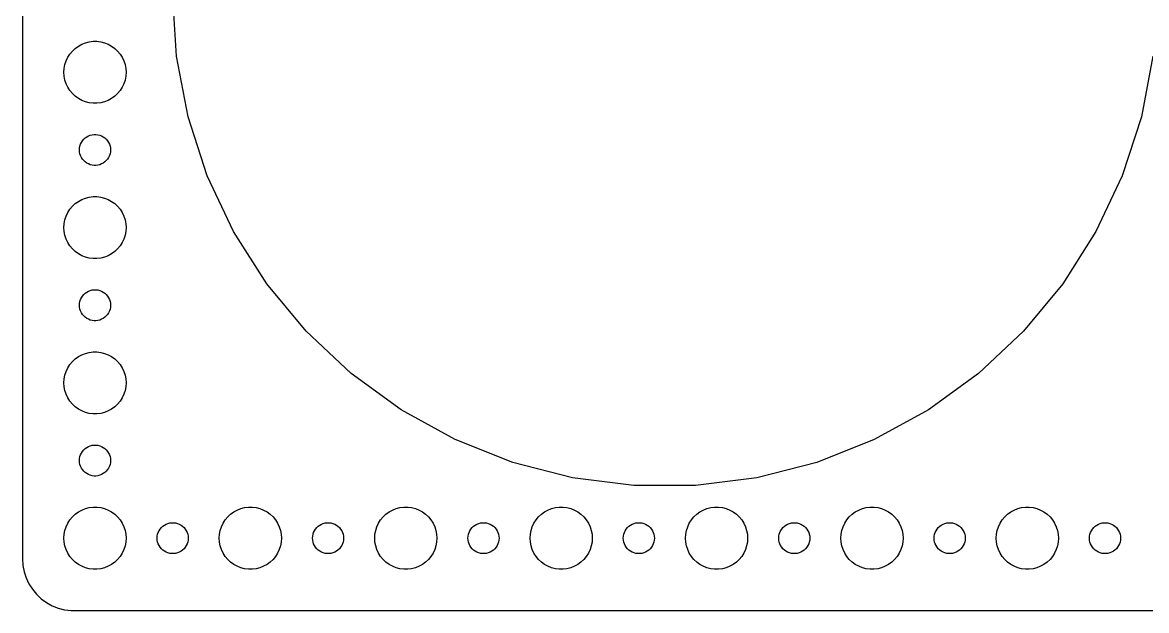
# Model space of a CAD drawing. Header units: metres. Extents: x -112 to 112, y -59 to 59.
# Drawn here: x -112 to -3.5, y -59.5 to -2.7 of the extents above; entities that cross this region are included whole.
import ezdxf

# ---------------------------------------------------------------- set-up
doc = ezdxf.new("R2010")
doc.units = ezdxf.units.M

msp = doc.modelspace()

# ---------------------------------------------------------------- linework, layer by layer
for p, q in [((-112, 54.5), (-112, -54.5)), ((-97.1254, -5.95332), (-97.5, 0)), ((-107.187, -5.44635), (-106.912, -5.18845)), ((-106.912, -5.18845), (-106.607, -4.96701)), ((-106.607, -4.96701), (-106.277, -4.78551)), ((-106.277, -4.78551), (-105.927, -4.64682)), ((-105.927, -4.64682), (-105.562, -4.55313)), ((-105.562, -4.55313), (-105.188, -4.50591)), ((-105.188, -4.50591), (-104.812, -4.50591)), ((-104.812, -4.50591), (-104.438, -4.55313)), ((-104.438, -4.55313), (-104.073, -4.64682)), ((-104.073, -4.64682), (-103.723, -4.78551)), ((-103.723, -4.78551), (-103.393, -4.96701)), ((-103.393, -4.96701), (-103.088, -5.18845)), ((-103.088, -5.18845), (-102.813, -5.44635)), ((-107.906, -6.75392), (-107.789, -6.39561)), ((-107.789, -6.39561), (-107.629, -6.05473)), ((-107.629, -6.05473), (-107.427, -5.73663)), ((-107.427, -5.73663), (-107.187, -5.44635)), ((-102.813, -5.44635), (-102.573, -5.73663)), ((-102.573, -5.73663), (-102.371, -6.05473)), ((-102.371, -6.05473), (-102.211, -6.39561)), ((-102.211, -6.39561), (-102.094, -6.75392)), ((-96.0077, -11.8128), (-97.1254, -5.95332)), ((-2.87454, -5.95332), (-3.99229, -11.8128)), ((-108, -7.5), (-107.976, -7.12399)), ((-107.976, -7.87599), (-108, -7.5)), ((-107.976, -7.12399), (-107.906, -6.75392)), ((-102.094, -6.75392), (-102.024, -7.12399)), ((-102.024, -7.12399), (-102, -7.5)), ((-102, -7.5), (-102.024, -7.87599)), ((-107.906, -8.24606), (-107.976, -7.87599)), ((-107.789, -8.60437), (-107.906, -8.24606)), ((-107.629, -8.94525), (-107.789, -8.60437)), ((-102.211, -8.60437), (-102.371, -8.94525)), ((-102.094, -8.24606), (-102.211, -8.60437)), ((-102.024, -7.87599), (-102.094, -8.24606)), ((-107.427, -9.26335), (-107.629, -8.94525)), ((-107.187, -9.55363), (-107.427, -9.26335)), ((-106.912, -9.81154), (-107.187, -9.55363)), ((-102.813, -9.55363), (-103.088, -9.81154)), ((-102.573, -9.26335), (-102.813, -9.55363)), ((-102.371, -8.94525), (-102.573, -9.26335)), ((-106.607, -10.033), (-106.912, -9.81154)), ((-106.277, -10.2145), (-106.607, -10.033)), ((-105.927, -10.3532), (-106.277, -10.2145)), ((-105.562, -10.4469), (-105.927, -10.3532)), ((-105.188, -10.4941), (-105.562, -10.4469)), ((-104.812, -10.4941), (-105.188, -10.4941)), ((-104.438, -10.4469), (-104.812, -10.4941)), ((-104.073, -10.3532), (-104.438, -10.4469)), ((-103.723, -10.2145), (-104.073, -10.3532)), ((-103.393, -10.033), (-103.723, -10.2145)), ((-103.088, -9.81154), (-103.393, -10.033)), ((-94.1644, -17.4859), (-96.0077, -11.8128)), ((-3.99229, -11.8128), (-5.8356, -17.4859)), ((-106.214, -14.1183), (-106.093, -13.9732)), ((-106.093, -13.9732), (-105.956, -13.8442)), ((-105.956, -13.8442), (-105.804, -13.7335)), ((-105.804, -13.7335), (-105.639, -13.6427)), ((-105.639, -13.6427), (-105.464, -13.5734)), ((-105.464, -13.5734), (-105.281, -13.5266)), ((-105.281, -13.5266), (-105.094, -13.5029)), ((-105.094, -13.5029), (-104.906, -13.5029)), ((-104.906, -13.5029), (-104.719, -13.5266)), ((-104.719, -13.5266), (-104.536, -13.5734)), ((-104.536, -13.5734), (-104.361, -13.6427)), ((-104.361, -13.6427), (-104.196, -13.7335)), ((-104.196, -13.7335), (-104.044, -13.8442)), ((-104.044, -13.8442), (-103.907, -13.9732)), ((-103.907, -13.9732), (-103.786, -14.1183)), ((-106.5, -15), (-106.488, -14.812)), ((-106.488, -15.188), (-106.5, -15)), ((-106.488, -14.812), (-106.453, -14.627)), ((-106.453, -15.373), (-106.488, -15.188)), ((-106.453, -14.627), (-106.395, -14.4478)), ((-106.395, -14.4478), (-106.314, -14.2774)), ((-106.314, -14.2774), (-106.214, -14.1183)), ((-103.786, -14.1183), (-103.686, -14.2774)), ((-103.686, -14.2774), (-103.605, -14.4478)), ((-103.605, -14.4478), (-103.547, -14.627)), ((-103.547, -14.627), (-103.512, -14.812)), ((-103.512, -15.188), (-103.547, -15.373)), ((-103.512, -14.812), (-103.5, -15)), ((-103.5, -15), (-103.512, -15.188)), ((-106.395, -15.5522), (-106.453, -15.373)), ((-106.314, -15.7226), (-106.395, -15.5522)), ((-106.214, -15.8817), (-106.314, -15.7226)), ((-106.093, -16.0268), (-106.214, -15.8817)), ((-105.956, -16.1558), (-106.093, -16.0268)), ((-105.804, -16.2665), (-105.956, -16.1558)), ((-105.639, -16.3572), (-105.804, -16.2665)), ((-104.196, -16.2665), (-104.361, -16.3572)), ((-104.044, -16.1558), (-104.196, -16.2665)), ((-103.907, -16.0268), (-104.044, -16.1558)), ((-103.786, -15.8817), (-103.907, -16.0268)), ((-103.686, -15.7226), (-103.786, -15.8817)), ((-103.605, -15.5522), (-103.686, -15.7226)), ((-103.547, -15.373), (-103.605, -15.5522)), ((-105.464, -16.4266), (-105.639, -16.3572)), ((-105.281, -16.4734), (-105.464, -16.4266)), ((-105.094, -16.497), (-105.281, -16.4734)), ((-104.906, -16.497), (-105.094, -16.497)), ((-104.719, -16.4734), (-104.906, -16.497)), ((-104.536, -16.4266), (-104.719, -16.4734)), ((-104.361, -16.3572), (-104.536, -16.4266)), ((-91.6246, -22.8833), (-94.1644, -17.4859)), ((-5.8356, -17.4859), (-8.37543, -22.8833)), ((-105.562, -19.5531), (-105.188, -19.5059)), ((-105.188, -19.5059), (-104.812, -19.5059)), ((-104.812, -19.5059), (-104.438, -19.5531)), ((-107.427, -20.7366), (-107.187, -20.4464)), ((-107.187, -20.4464), (-106.912, -20.1884)), ((-106.912, -20.1884), (-106.607, -19.967)), ((-106.607, -19.967), (-106.277, -19.7855)), ((-106.277, -19.7855), (-105.927, -19.6468)), ((-105.927, -19.6468), (-105.562, -19.5531)), ((-104.438, -19.5531), (-104.073, -19.6468)), ((-104.073, -19.6468), (-103.723, -19.7855)), ((-103.723, -19.7855), (-103.393, -19.967)), ((-103.393, -19.967), (-103.088, -20.1884)), ((-103.088, -20.1884), (-102.813, -20.4464)), ((-102.813, -20.4464), (-102.573, -20.7366)), ((-107.906, -21.7539), (-107.789, -21.3956)), ((-107.789, -21.3956), (-107.629, -21.0547)), ((-107.629, -21.0547), (-107.427, -20.7366)), ((-102.573, -20.7366), (-102.371, -21.0547)), ((-102.371, -21.0547), (-102.211, -21.3956)), ((-102.211, -21.3956), (-102.094, -21.7539)), ((-108, -22.5), (-107.976, -22.124)), ((-107.976, -22.876), (-108, -22.5)), ((-107.976, -22.124), (-107.906, -21.7539)), ((-102.094, -21.7539), (-102.024, -22.124)), ((-102.024, -22.124), (-102, -22.5)), ((-102, -22.5), (-102.024, -22.876)), ((-107.906, -23.2461), (-107.976, -22.876)), ((-107.789, -23.6044), (-107.906, -23.2461)), ((-107.629, -23.9453), (-107.789, -23.6044)), ((-102.211, -23.6044), (-102.371, -23.9453)), ((-102.094, -23.2461), (-102.211, -23.6044)), ((-102.024, -22.876), (-102.094, -23.2461)), ((-88.4283, -27.9198), (-91.6246, -22.8833)), ((-8.37543, -22.8833), (-11.5717, -27.9198)), ((-107.427, -24.2634), (-107.629, -23.9453)), ((-107.187, -24.5536), (-107.427, -24.2634)), ((-106.912, -24.8115), (-107.187, -24.5536)), ((-106.607, -25.033), (-106.912, -24.8115)), ((-103.088, -24.8115), (-103.393, -25.033)), ((-102.813, -24.5536), (-103.088, -24.8115)), ((-102.573, -24.2634), (-102.813, -24.5536)), ((-102.371, -23.9453), (-102.573, -24.2634)), ((-106.277, -25.2145), (-106.607, -25.033)), ((-105.927, -25.3532), (-106.277, -25.2145)), ((-105.562, -25.4469), (-105.927, -25.3532)), ((-105.188, -25.4941), (-105.562, -25.4469)), ((-104.812, -25.4941), (-105.188, -25.4941)), ((-104.438, -25.4469), (-104.812, -25.4941)), ((-104.073, -25.3532), (-104.438, -25.4469)), ((-103.723, -25.2145), (-104.073, -25.3532)), ((-103.393, -25.033), (-103.723, -25.2145)), ((-84.626, -32.516), (-88.4283, -27.9198)), ((-11.5717, -27.9198), (-15.374, -32.516)), ((-106.395, -29.4478), (-106.314, -29.2774)), ((-106.314, -29.2774), (-106.214, -29.1183)), ((-106.214, -29.1183), (-106.093, -28.9732)), ((-106.093, -28.9732), (-105.956, -28.8442)), ((-105.956, -28.8442), (-105.804, -28.7335)), ((-105.804, -28.7335), (-105.639, -28.6427)), ((-105.639, -28.6427), (-105.464, -28.5734)), ((-105.464, -28.5734), (-105.281, -28.5266)), ((-105.281, -28.5266), (-105.094, -28.503)), ((-105.094, -28.503), (-104.906, -28.503)), ((-104.906, -28.503), (-104.719, -28.5266)), ((-104.719, -28.5266), (-104.536, -28.5734)), ((-104.536, -28.5734), (-104.361, -28.6427)), ((-104.361, -28.6427), (-104.196, -28.7335)), ((-104.196, -28.7335), (-104.044, -28.8442)), ((-104.044, -28.8442), (-103.907, -28.9732)), ((-103.907, -28.9732), (-103.786, -29.1183)), ((-103.786, -29.1183), (-103.686, -29.2774)), ((-103.686, -29.2774), (-103.605, -29.4478)), ((-106.5, -30), (-106.488, -29.812)), ((-106.488, -30.188), (-106.5, -30)), ((-106.488, -29.812), (-106.453, -29.627)), ((-106.453, -30.373), (-106.488, -30.188)), ((-106.453, -29.627), (-106.395, -29.4478)), ((-106.395, -30.5522), (-106.453, -30.373)), ((-103.605, -29.4478), (-103.547, -29.627)), ((-103.547, -30.373), (-103.605, -30.5522)), ((-103.547, -29.627), (-103.512, -29.812)), ((-103.512, -30.188), (-103.547, -30.373)), ((-103.512, -29.812), (-103.5, -30)), ((-103.5, -30), (-103.512, -30.188)), ((-106.314, -30.7226), (-106.395, -30.5522)), ((-106.214, -30.8817), (-106.314, -30.7226)), ((-106.093, -31.0268), (-106.214, -30.8817)), ((-105.956, -31.1558), (-106.093, -31.0268)), ((-105.804, -31.2665), (-105.956, -31.1558)), ((-105.639, -31.3572), (-105.804, -31.2665)), ((-105.464, -31.4266), (-105.639, -31.3572)), ((-105.281, -31.4734), (-105.464, -31.4266)), ((-104.536, -31.4266), (-104.719, -31.4734)), ((-104.361, -31.3572), (-104.536, -31.4266)), ((-104.196, -31.2665), (-104.361, -31.3572)), ((-104.044, -31.1558), (-104.196, -31.2665)), ((-103.907, -31.0268), (-104.044, -31.1558)), ((-103.786, -30.8817), (-103.907, -31.0268)), ((-103.686, -30.7226), (-103.786, -30.8817)), ((-103.605, -30.5522), (-103.686, -30.7226)), ((-105.094, -31.497), (-105.281, -31.4734)), ((-104.906, -31.497), (-105.094, -31.497)), ((-104.719, -31.4734), (-104.906, -31.497)), ((-80.2776, -36.5994), (-84.626, -32.516)), ((-15.374, -32.516), (-19.7224, -36.5994)), ((-106.277, -34.7855), (-105.927, -34.6468)), ((-105.927, -34.6468), (-105.562, -34.5531)), ((-105.562, -34.5531), (-105.188, -34.5059)), ((-105.188, -34.5059), (-104.812, -34.5059)), ((-104.812, -34.5059), (-104.438, -34.5531)), ((-104.438, -34.5531), (-104.073, -34.6468)), ((-104.073, -34.6468), (-103.723, -34.7855)), ((-107.629, -36.0547), (-107.427, -35.7366)), ((-107.427, -35.7366), (-107.187, -35.4464)), ((-107.187, -35.4464), (-106.912, -35.1885)), ((-106.912, -35.1885), (-106.607, -34.967)), ((-106.607, -34.967), (-106.277, -34.7855)), ((-103.723, -34.7855), (-103.393, -34.967)), ((-103.393, -34.967), (-103.088, -35.1885)), ((-103.088, -35.1885), (-102.813, -35.4464)), ((-102.813, -35.4464), (-102.573, -35.7366)), ((-102.573, -35.7366), (-102.371, -36.0547)), ((-107.976, -37.124), (-107.906, -36.7539)), ((-107.906, -36.7539), (-107.789, -36.3956)), ((-107.789, -36.3956), (-107.629, -36.0547)), ((-102.371, -36.0547), (-102.211, -36.3956)), ((-102.211, -36.3956), (-102.094, -36.7539)), ((-102.094, -36.7539), (-102.024, -37.124)), ((-75.4518, -40.1056), (-80.2776, -36.5994)), ((-19.7224, -36.5994), (-24.5482, -40.1056)), ((-108, -37.5), (-107.976, -37.124)), ((-107.976, -37.876), (-108, -37.5)), ((-107.906, -38.2461), (-107.976, -37.876)), ((-102.024, -37.876), (-102.094, -38.2461)), ((-102.024, -37.124), (-102, -37.5)), ((-102, -37.5), (-102.024, -37.876)), ((-107.789, -38.6044), (-107.906, -38.2461)), ((-107.629, -38.9453), (-107.789, -38.6044)), ((-107.427, -39.2634), (-107.629, -38.9453)), ((-102.371, -38.9453), (-102.573, -39.2634)), ((-102.211, -38.6044), (-102.371, -38.9453)), ((-102.094, -38.2461), (-102.211, -38.6044)), ((-107.187, -39.5536), (-107.427, -39.2634)), ((-106.912, -39.8115), (-107.187, -39.5536)), ((-106.607, -40.033), (-106.912, -39.8115)), ((-106.277, -40.2145), (-106.607, -40.033)), ((-103.393, -40.033), (-103.723, -40.2145)), ((-103.088, -39.8115), (-103.393, -40.033)), ((-102.813, -39.5536), (-103.088, -39.8115)), ((-102.573, -39.2634), (-102.813, -39.5536)), ((-70.2245, -42.9793), (-75.4518, -40.1056)), ((-24.5482, -40.1056), (-29.7755, -42.9793)), ((-105.927, -40.3532), (-106.277, -40.2145)), ((-105.562, -40.4469), (-105.927, -40.3532)), ((-105.188, -40.4941), (-105.562, -40.4469)), ((-104.812, -40.4941), (-105.188, -40.4941)), ((-104.438, -40.4469), (-104.812, -40.4941)), ((-104.073, -40.3532), (-104.438, -40.4469)), ((-103.723, -40.2145), (-104.073, -40.3532)), ((-64.6783, -45.1752), (-70.2245, -42.9793)), ((-29.7755, -42.9793), (-35.3217, -45.1752)), ((-106.453, -44.627), (-106.395, -44.4478)), ((-106.395, -44.4478), (-106.314, -44.2774)), ((-106.314, -44.2774), (-106.214, -44.1183)), ((-106.214, -44.1183), (-106.093, -43.9732)), ((-106.093, -43.9732), (-105.956, -43.8442)), ((-105.956, -43.8442), (-105.804, -43.7335)), ((-105.804, -43.7335), (-105.639, -43.6428)), ((-105.639, -43.6428), (-105.464, -43.5734)), ((-105.464, -43.5734), (-105.281, -43.5266)), ((-105.281, -43.5266), (-105.094, -43.503)), ((-105.094, -43.503), (-104.906, -43.503)), ((-104.906, -43.503), (-104.719, -43.5266)), ((-104.719, -43.5266), (-104.536, -43.5734)), ((-104.536, -43.5734), (-104.361, -43.6428)), ((-104.361, -43.6428), (-104.196, -43.7335)), ((-104.196, -43.7335), (-104.044, -43.8442)), ((-104.044, -43.8442), (-103.907, -43.9732)), ((-103.907, -43.9732), (-103.786, -44.1183)), ((-103.786, -44.1183), (-103.686, -44.2774)), ((-103.686, -44.2774), (-103.605, -44.4478)), ((-103.605, -44.4478), (-103.547, -44.627)), ((-106.5, -45), (-106.488, -44.812)), ((-106.488, -45.188), (-106.5, -45)), ((-106.488, -44.812), (-106.453, -44.627)), ((-106.453, -45.373), (-106.488, -45.188)), ((-106.395, -45.5522), (-106.453, -45.373)), ((-106.314, -45.7226), (-106.395, -45.5522)), ((-103.605, -45.5522), (-103.686, -45.7226)), ((-103.547, -45.373), (-103.605, -45.5522)), ((-103.547, -44.627), (-103.512, -44.812)), ((-103.512, -45.188), (-103.547, -45.373)), ((-103.512, -44.812), (-103.5, -45)), ((-103.5, -45), (-103.512, -45.188)), ((-58.9006, -46.6586), (-64.6783, -45.1752)), ((-35.3217, -45.1752), (-41.0994, -46.6586)), ((-106.214, -45.8817), (-106.314, -45.7226)), ((-106.093, -46.0268), (-106.214, -45.8817)), ((-105.956, -46.1558), (-106.093, -46.0268)), ((-105.804, -46.2665), (-105.956, -46.1558)), ((-105.639, -46.3572), (-105.804, -46.2665)), ((-105.464, -46.4266), (-105.639, -46.3572)), ((-105.281, -46.4734), (-105.464, -46.4266)), ((-105.094, -46.497), (-105.281, -46.4734)), ((-104.906, -46.497), (-105.094, -46.497)), ((-104.719, -46.4734), (-104.906, -46.497)), ((-104.536, -46.4266), (-104.719, -46.4734)), ((-104.361, -46.3572), (-104.536, -46.4266)), ((-104.196, -46.2665), (-104.361, -46.3572)), ((-104.044, -46.1558), (-104.196, -46.2665)), ((-103.907, -46.0268), (-104.044, -46.1558)), ((-103.786, -45.8817), (-103.907, -46.0268)), ((-103.686, -45.7226), (-103.786, -45.8817)), ((-52.9825, -47.4063), (-58.9006, -46.6586)), ((-47.0174, -47.4063), (-52.9825, -47.4063)), ((-41.0994, -46.6586), (-47.0174, -47.4063)), ((-106.607, -49.967), (-106.277, -49.7855)), ((-106.277, -49.7855), (-105.927, -49.6468)), ((-105.927, -49.6468), (-105.562, -49.5531)), ((-105.562, -49.5531), (-105.188, -49.5059)), ((-105.188, -49.5059), (-104.812, -49.5059)), ((-104.812, -49.5059), (-104.438, -49.5531)), ((-104.438, -49.5531), (-104.073, -49.6468)), ((-104.073, -49.6468), (-103.723, -49.7855)), ((-103.723, -49.7855), (-103.393, -49.967)), ((-91.6075, -49.967), (-91.2773, -49.7855)), ((-91.2773, -49.7855), (-90.927, -49.6468)), ((-90.927, -49.6468), (-90.5621, -49.5531)), ((-90.5621, -49.5531), (-90.1884, -49.5059)), ((-90.1884, -49.5059), (-89.8116, -49.5059)), ((-89.8116, -49.5059), (-89.4379, -49.5531)), ((-89.4379, -49.5531), (-89.073, -49.6468)), ((-89.073, -49.6468), (-88.7227, -49.7855)), ((-88.7227, -49.7855), (-88.3925, -49.967)), ((-76.6075, -49.967), (-76.2773, -49.7855)), ((-76.2773, -49.7855), (-75.927, -49.6468)), ((-75.927, -49.6468), (-75.5621, -49.5531)), ((-75.5621, -49.5531), (-75.1884, -49.5059)), ((-75.1884, -49.5059), (-74.8116, -49.5059)), ((-74.8116, -49.5059), (-74.4379, -49.5531)), ((-74.4379, -49.5531), (-74.073, -49.6468)), ((-74.073, -49.6468), (-73.7227, -49.7855)), ((-73.7227, -49.7855), (-73.3925, -49.967)), ((-61.6075, -49.967), (-61.2773, -49.7855)), ((-61.2773, -49.7855), (-60.927, -49.6468)), ((-60.927, -49.6468), (-60.5621, -49.5531)), ((-60.5621, -49.5531), (-60.1884, -49.5059)), ((-60.1884, -49.5059), (-59.8116, -49.5059)), ((-59.8116, -49.5059), (-59.4379, -49.5531)), ((-59.4379, -49.5531), (-59.0729, -49.6468)), ((-59.0729, -49.6468), (-58.7227, -49.7855)), ((-58.7227, -49.7855), (-58.3925, -49.967)), ((-46.6075, -49.967), (-46.2773, -49.7855)), ((-46.2773, -49.7855), (-45.927, -49.6468)), ((-45.927, -49.6468), (-45.5621, -49.5531)), ((-45.5621, -49.5531), (-45.1884, -49.5059)), ((-45.1884, -49.5059), (-44.8116, -49.5059)), ((-44.8116, -49.5059), (-44.4379, -49.5531)), ((-44.4379, -49.5531), (-44.0729, -49.6468)), ((-44.0729, -49.6468), (-43.7227, -49.7855)), ((-43.7227, -49.7855), (-43.3925, -49.967)), ((-31.6075, -49.967), (-31.2773, -49.7855)), ((-31.2773, -49.7855), (-30.927, -49.6468)), ((-30.927, -49.6468), (-30.5621, -49.5531)), ((-30.5621, -49.5531), (-30.1884, -49.5059)), ((-30.1884, -49.5059), (-29.8116, -49.5059)), ((-29.8116, -49.5059), (-29.4379, -49.5531)), ((-29.4379, -49.5531), (-29.0729, -49.6468)), ((-29.0729, -49.6468), (-28.7227, -49.7855)), ((-28.7227, -49.7855), (-28.3925, -49.967)), ((-16.6075, -49.967), (-16.2773, -49.7855)), ((-16.2773, -49.7855), (-15.927, -49.6468)), ((-15.927, -49.6468), (-15.5621, -49.5531)), ((-15.5621, -49.5531), (-15.1884, -49.5059)), ((-15.1884, -49.5059), (-14.8116, -49.5059)), ((-14.8116, -49.5059), (-14.4379, -49.5531)), ((-14.4379, -49.5531), (-14.0729, -49.6468)), ((-14.0729, -49.6468), (-13.7227, -49.7855)), ((-13.7227, -49.7855), (-13.3925, -49.967)), ((-107.629, -51.0547), (-107.427, -50.7366)), ((-107.427, -50.7366), (-107.187, -50.4464)), ((-107.187, -50.4464), (-106.912, -50.1885)), ((-106.912, -50.1885), (-106.607, -49.967)), ((-103.393, -49.967), (-103.088, -50.1885)), ((-103.088, -50.1885), (-102.813, -50.4464)), ((-102.813, -50.4464), (-102.573, -50.7366)), ((-102.573, -50.7366), (-102.371, -51.0547)), ((-92.6289, -51.0547), (-92.427, -50.7366)), ((-92.427, -50.7366), (-92.1869, -50.4464)), ((-92.1869, -50.4464), (-91.9123, -50.1885)), ((-91.9123, -50.1885), (-91.6075, -49.967)), ((-88.3925, -49.967), (-88.0877, -50.1885)), ((-88.0877, -50.1885), (-87.8131, -50.4464)), ((-87.8131, -50.4464), (-87.573, -50.7366)), ((-87.573, -50.7366), (-87.3711, -51.0547)), ((-77.6289, -51.0547), (-77.427, -50.7366)), ((-77.427, -50.7366), (-77.1869, -50.4464)), ((-77.1869, -50.4464), (-76.9123, -50.1885)), ((-76.9123, -50.1885), (-76.6075, -49.967)), ((-73.3925, -49.967), (-73.0877, -50.1885)), ((-73.0877, -50.1885), (-72.8131, -50.4464)), ((-72.8131, -50.4464), (-72.573, -50.7366)), ((-72.573, -50.7366), (-72.3711, -51.0547)), ((-62.6289, -51.0547), (-62.427, -50.7366)), ((-62.427, -50.7366), (-62.1869, -50.4464)), ((-62.1869, -50.4464), (-61.9123, -50.1885)), ((-61.9123, -50.1885), (-61.6075, -49.967)), ((-58.3925, -49.967), (-58.0877, -50.1885)), ((-58.0877, -50.1885), (-57.8131, -50.4464)), ((-57.8131, -50.4464), (-57.5729, -50.7366)), ((-57.5729, -50.7366), (-57.3711, -51.0547)), ((-47.6289, -51.0547), (-47.427, -50.7366)), ((-47.427, -50.7366), (-47.1869, -50.4464)), ((-47.1869, -50.4464), (-46.9123, -50.1885)), ((-46.9123, -50.1885), (-46.6075, -49.967)), ((-43.3925, -49.967), (-43.0877, -50.1885)), ((-43.0877, -50.1885), (-42.8131, -50.4464)), ((-42.8131, -50.4464), (-42.5729, -50.7366)), ((-42.5729, -50.7366), (-42.3711, -51.0547)), ((-32.6289, -51.0547), (-32.427, -50.7366)), ((-32.427, -50.7366), (-32.1869, -50.4464)), ((-32.1869, -50.4464), (-31.9123, -50.1885)), ((-31.9123, -50.1885), (-31.6075, -49.967)), ((-28.3925, -49.967), (-28.0877, -50.1885)), ((-28.0877, -50.1885), (-27.8131, -50.4464)), ((-27.8131, -50.4464), (-27.5729, -50.7366)), ((-27.5729, -50.7366), (-27.3711, -51.0547)), ((-17.6289, -51.0547), (-17.427, -50.7366)), ((-17.427, -50.7366), (-17.1869, -50.4464)), ((-17.1869, -50.4464), (-16.9123, -50.1885)), ((-16.9123, -50.1885), (-16.6075, -49.967)), ((-13.3925, -49.967), (-13.0877, -50.1885)), ((-13.0877, -50.1885), (-12.8131, -50.4464)), ((-12.8131, -50.4464), (-12.5729, -50.7366)), ((-12.5729, -50.7366), (-12.3711, -51.0547)), ((-107.976, -52.124), (-107.906, -51.7539)), ((-107.906, -51.7539), (-107.789, -51.3956)), ((-107.789, -51.3956), (-107.629, -51.0547)), ((-102.371, -51.0547), (-102.211, -51.3956)), ((-102.211, -51.3956), (-102.094, -51.7539)), ((-102.094, -51.7539), (-102.024, -52.124)), ((-98.9529, -52.127), (-98.8947, -51.9478)), ((-98.8947, -51.9478), (-98.8145, -51.7774)), ((-98.8145, -51.7774), (-98.7135, -51.6183)), ((-98.7135, -51.6183), (-98.5934, -51.4732)), ((-98.5934, -51.4732), (-98.4561, -51.3442)), ((-98.4561, -51.3442), (-98.3037, -51.2335)), ((-98.3037, -51.2335), (-98.1387, -51.1428)), ((-98.1387, -51.1428), (-97.9635, -51.0734)), ((-97.9635, -51.0734), (-97.7811, -51.0266)), ((-97.7811, -51.0266), (-97.5942, -51.003)), ((-97.5942, -51.003), (-97.4058, -51.003)), ((-97.4058, -51.003), (-97.2189, -51.0266)), ((-97.2189, -51.0266), (-97.0365, -51.0734)), ((-97.0365, -51.0734), (-96.8613, -51.1428)), ((-96.8613, -51.1428), (-96.6963, -51.2335)), ((-96.6963, -51.2335), (-96.5439, -51.3442)), ((-96.5439, -51.3442), (-96.4065, -51.4732)), ((-96.4065, -51.4732), (-96.2865, -51.6183)), ((-96.2865, -51.6183), (-96.1855, -51.7774)), ((-96.1855, -51.7774), (-96.1053, -51.9478)), ((-96.1053, -51.9478), (-96.0471, -52.127)), ((-92.9763, -52.124), (-92.9057, -51.7539)), ((-92.9057, -51.7539), (-92.7893, -51.3956)), ((-92.7893, -51.3956), (-92.6289, -51.0547)), ((-87.3711, -51.0547), (-87.2107, -51.3956)), ((-87.2107, -51.3956), (-87.0943, -51.7539)), ((-87.0943, -51.7539), (-87.0237, -52.124)), ((-83.9529, -52.127), (-83.8947, -51.9478)), ((-83.8947, -51.9478), (-83.8145, -51.7774)), ((-83.8145, -51.7774), (-83.7135, -51.6183)), ((-83.7135, -51.6183), (-83.5934, -51.4732)), ((-83.5934, -51.4732), (-83.4561, -51.3442)), ((-83.4561, -51.3442), (-83.3037, -51.2335)), ((-83.3037, -51.2335), (-83.1387, -51.1428)), ((-83.1387, -51.1428), (-82.9635, -51.0734)), ((-82.9635, -51.0734), (-82.7811, -51.0266)), ((-82.7811, -51.0266), (-82.5942, -51.003)), ((-82.5942, -51.003), (-82.4058, -51.003)), ((-82.4058, -51.003), (-82.2189, -51.0266)), ((-82.2189, -51.0266), (-82.0365, -51.0734)), ((-82.0365, -51.0734), (-81.8613, -51.1428)), ((-81.8613, -51.1428), (-81.6963, -51.2335)), ((-81.6963, -51.2335), (-81.5439, -51.3442)), ((-81.5439, -51.3442), (-81.4065, -51.4732)), ((-81.4065, -51.4732), (-81.2865, -51.6183)), ((-81.2865, -51.6183), (-81.1855, -51.7774)), ((-81.1855, -51.7774), (-81.1053, -51.9478)), ((-81.1053, -51.9478), (-81.0471, -52.127)), ((-77.9763, -52.124), (-77.9057, -51.7539)), ((-77.9057, -51.7539), (-77.7893, -51.3956)), ((-77.7893, -51.3956), (-77.6289, -51.0547)), ((-72.3711, -51.0547), (-72.2107, -51.3956)), ((-72.2107, -51.3956), (-72.0943, -51.7539)), ((-72.0943, -51.7539), (-72.0237, -52.124)), ((-68.9529, -52.127), (-68.8947, -51.9478)), ((-68.8947, -51.9478), (-68.8145, -51.7774)), ((-68.8145, -51.7774), (-68.7135, -51.6183)), ((-68.7135, -51.6183), (-68.5934, -51.4732)), ((-68.5934, -51.4732), (-68.4561, -51.3442)), ((-68.4561, -51.3442), (-68.3037, -51.2335)), ((-68.3037, -51.2335), (-68.1387, -51.1428)), ((-68.1387, -51.1428), (-67.9635, -51.0734)), ((-67.9635, -51.0734), (-67.7811, -51.0266)), ((-67.7811, -51.0266), (-67.5942, -51.003)), ((-67.5942, -51.003), (-67.4058, -51.003)), ((-67.4058, -51.003), (-67.2189, -51.0266)), ((-67.2189, -51.0266), (-67.0365, -51.0734)), ((-67.0365, -51.0734), (-66.8613, -51.1428)), ((-66.8613, -51.1428), (-66.6963, -51.2335)), ((-66.6963, -51.2335), (-66.5439, -51.3442)), ((-66.5439, -51.3442), (-66.4065, -51.4732)), ((-66.4065, -51.4732), (-66.2865, -51.6183)), ((-66.2865, -51.6183), (-66.1855, -51.7774)), ((-66.1855, -51.7774), (-66.1053, -51.9478)), ((-66.1053, -51.9478), (-66.0471, -52.127)), ((-62.9763, -52.124), (-62.9057, -51.7539)), ((-62.9057, -51.7539), (-62.7893, -51.3956)), ((-62.7893, -51.3956), (-62.6289, -51.0547)), ((-57.3711, -51.0547), (-57.2107, -51.3956)), ((-57.2107, -51.3956), (-57.0942, -51.7539)), ((-57.0942, -51.7539), (-57.0237, -52.124)), ((-53.9529, -52.127), (-53.8947, -51.9478)), ((-53.8947, -51.9478), (-53.8145, -51.7774)), ((-53.8145, -51.7774), (-53.7135, -51.6183)), ((-53.7135, -51.6183), (-53.5934, -51.4732)), ((-53.5934, -51.4732), (-53.4561, -51.3442)), ((-53.4561, -51.3442), (-53.3037, -51.2335)), ((-53.3037, -51.2335), (-53.1387, -51.1428)), ((-53.1387, -51.1428), (-52.9635, -51.0734)), ((-52.9635, -51.0734), (-52.7811, -51.0266)), ((-52.7811, -51.0266), (-52.5942, -51.003)), ((-52.5942, -51.003), (-52.4058, -51.003)), ((-52.4058, -51.003), (-52.2189, -51.0266)), ((-52.2189, -51.0266), (-52.0365, -51.0734)), ((-52.0365, -51.0734), (-51.8613, -51.1428)), ((-51.8613, -51.1428), (-51.6963, -51.2335)), ((-51.6963, -51.2335), (-51.5439, -51.3442)), ((-51.5439, -51.3442), (-51.4065, -51.4732)), ((-51.4065, -51.4732), (-51.2865, -51.6183)), ((-51.2865, -51.6183), (-51.1855, -51.7774)), ((-51.1855, -51.7774), (-51.1053, -51.9478)), ((-51.1053, -51.9478), (-51.0471, -52.127)), ((-47.9763, -52.124), (-47.9057, -51.7539)), ((-47.9057, -51.7539), (-47.7893, -51.3956)), ((-47.7893, -51.3956), (-47.6289, -51.0547)), ((-42.3711, -51.0547), (-42.2107, -51.3956)), ((-42.2107, -51.3956), (-42.0942, -51.7539)), ((-42.0942, -51.7539), (-42.0237, -52.124)), ((-38.9529, -52.127), (-38.8947, -51.9478)), ((-38.8947, -51.9478), (-38.8145, -51.7774)), ((-38.8145, -51.7774), (-38.7135, -51.6183)), ((-38.7135, -51.6183), (-38.5934, -51.4732)), ((-38.5934, -51.4732), (-38.4561, -51.3442)), ((-38.4561, -51.3442), (-38.3037, -51.2335)), ((-38.3037, -51.2335), (-38.1387, -51.1428)), ((-38.1387, -51.1428), (-37.9635, -51.0734)), ((-37.9635, -51.0734), (-37.7811, -51.0266)), ((-37.7811, -51.0266), (-37.5942, -51.003)), ((-37.5942, -51.003), (-37.4058, -51.003)), ((-37.4058, -51.003), (-37.2189, -51.0266)), ((-37.2189, -51.0266), (-37.0365, -51.0734)), ((-37.0365, -51.0734), (-36.8613, -51.1428)), ((-36.8613, -51.1428), (-36.6963, -51.2335)), ((-36.6963, -51.2335), (-36.5439, -51.3442)), ((-36.5439, -51.3442), (-36.4065, -51.4732)), ((-36.4065, -51.4732), (-36.2865, -51.6183)), ((-36.2865, -51.6183), (-36.1855, -51.7774)), ((-36.1855, -51.7774), (-36.1053, -51.9478)), ((-36.1053, -51.9478), (-36.0471, -52.127)), ((-32.9763, -52.124), (-32.9057, -51.7539)), ((-32.9057, -51.7539), (-32.7893, -51.3956)), ((-32.7893, -51.3956), (-32.6289, -51.0547)), ((-27.3711, -51.0547), (-27.2107, -51.3956)), ((-27.2107, -51.3956), (-27.0942, -51.7539)), ((-27.0942, -51.7539), (-27.0237, -52.124)), ((-23.9529, -52.127), (-23.8947, -51.9478)), ((-23.8947, -51.9478), (-23.8145, -51.7774)), ((-23.8145, -51.7774), (-23.7135, -51.6183)), ((-23.7135, -51.6183), (-23.5934, -51.4732)), ((-23.5934, -51.4732), (-23.4561, -51.3442)), ((-23.4561, -51.3442), (-23.3037, -51.2335)), ((-23.3037, -51.2335), (-23.1387, -51.1428)), ((-23.1387, -51.1428), (-22.9635, -51.0734)), ((-22.9635, -51.0734), (-22.7811, -51.0266)), ((-22.7811, -51.0266), (-22.5942, -51.003)), ((-22.5942, -51.003), (-22.4058, -51.003)), ((-22.4058, -51.003), (-22.2189, -51.0266)), ((-22.2189, -51.0266), (-22.0365, -51.0734)), ((-22.0365, -51.0734), (-21.8613, -51.1428)), ((-21.8613, -51.1428), (-21.6963, -51.2335)), ((-21.6963, -51.2335), (-21.5439, -51.3442)), ((-21.5439, -51.3442), (-21.4065, -51.4732)), ((-21.4065, -51.4732), (-21.2865, -51.6183)), ((-21.2865, -51.6183), (-21.1855, -51.7774)), ((-21.1855, -51.7774), (-21.1053, -51.9478)), ((-21.1053, -51.9478), (-21.0471, -52.127)), ((-17.9763, -52.124), (-17.9057, -51.7539)), ((-17.9057, -51.7539), (-17.7893, -51.3956)), ((-17.7893, -51.3956), (-17.6289, -51.0547)), ((-12.3711, -51.0547), (-12.2107, -51.3956)), ((-12.2107, -51.3956), (-12.0942, -51.7539)), ((-12.0942, -51.7539), (-12.0237, -52.124)), ((-8.95287, -52.127), (-8.89465, -51.9478)), ((-8.89465, -51.9478), (-8.81445, -51.7774)), ((-8.81445, -51.7774), (-8.71352, -51.6183)), ((-8.71352, -51.6183), (-8.59344, -51.4732)), ((-8.59344, -51.4732), (-8.45613, -51.3442)), ((-8.45613, -51.3442), (-8.30373, -51.2335)), ((-8.30373, -51.2335), (-8.13866, -51.1428)), ((-8.13866, -51.1428), (-7.96352, -51.0734)), ((-7.96352, -51.0734), (-7.78107, -51.0266)), ((-7.78107, -51.0266), (-7.59418, -51.003)), ((-7.59418, -51.003), (-7.40581, -51.003)), ((-7.40581, -51.003), (-7.21892, -51.0266)), ((-7.21892, -51.0266), (-7.03647, -51.0734)), ((-7.03647, -51.0734), (-6.86133, -51.1428)), ((-6.86133, -51.1428), (-6.69626, -51.2335)), ((-6.69626, -51.2335), (-6.54385, -51.3442)), ((-6.54385, -51.3442), (-6.40654, -51.4732)), ((-6.40654, -51.4732), (-6.28647, -51.6183)), ((-6.28647, -51.6183), (-6.18553, -51.7774)), ((-6.18553, -51.7774), (-6.10533, -51.9478)), ((-6.10533, -51.9478), (-6.04712, -52.127)), ((-108, -52.5), (-107.976, -52.124)), ((-107.976, -52.876), (-108, -52.5)), ((-107.906, -53.2461), (-107.976, -52.876)), ((-102.024, -52.876), (-102.094, -53.2461)), ((-102.024, -52.124), (-102, -52.5)), ((-102, -52.5), (-102.024, -52.876)), ((-99, -52.5), (-98.9882, -52.312)), ((-98.9882, -52.688), (-99, -52.5)), ((-98.9882, -52.312), (-98.9529, -52.127)), ((-98.9529, -52.873), (-98.9882, -52.688)), ((-98.8947, -53.0522), (-98.9529, -52.873)), ((-98.8145, -53.2226), (-98.8947, -53.0522)), ((-96.1053, -53.0522), (-96.1855, -53.2226)), ((-96.0471, -52.873), (-96.1053, -53.0522)), ((-96.0471, -52.127), (-96.0118, -52.312)), ((-96.0118, -52.688), (-96.0471, -52.873)), ((-96.0118, -52.312), (-96, -52.5)), ((-96, -52.5), (-96.0118, -52.688)), ((-93, -52.5), (-92.9763, -52.124)), ((-92.9763, -52.876), (-93, -52.5)), ((-92.9057, -53.2461), (-92.9763, -52.876)), ((-87.0237, -52.876), (-87.0943, -53.2461)), ((-87.0237, -52.124), (-87, -52.5)), ((-87, -52.5), (-87.0237, -52.876)), ((-84, -52.5), (-83.9882, -52.312)), ((-83.9882, -52.688), (-84, -52.5)), ((-83.9882, -52.312), (-83.9529, -52.127)), ((-83.9529, -52.873), (-83.9882, -52.688)), ((-83.8947, -53.0522), (-83.9529, -52.873)), ((-83.8145, -53.2226), (-83.8947, -53.0522)), ((-81.1053, -53.0522), (-81.1855, -53.2226)), ((-81.0471, -52.873), (-81.1053, -53.0522)), ((-81.0471, -52.127), (-81.0118, -52.312)), ((-81.0118, -52.688), (-81.0471, -52.873)), ((-81.0118, -52.312), (-81, -52.5)), ((-81, -52.5), (-81.0118, -52.688)), ((-78, -52.5), (-77.9763, -52.124)), ((-77.9763, -52.876), (-78, -52.5)), ((-77.9057, -53.2461), (-77.9763, -52.876)), ((-72.0237, -52.876), (-72.0943, -53.2461)), ((-72.0237, -52.124), (-72, -52.5)), ((-72, -52.5), (-72.0237, -52.876)), ((-69, -52.5), (-68.9882, -52.312)), ((-68.9882, -52.688), (-69, -52.5)), ((-68.9882, -52.312), (-68.9529, -52.127)), ((-68.9529, -52.873), (-68.9882, -52.688)), ((-68.8947, -53.0522), (-68.9529, -52.873)), ((-68.8145, -53.2226), (-68.8947, -53.0522)), ((-66.1053, -53.0522), (-66.1855, -53.2226)), ((-66.0471, -52.873), (-66.1053, -53.0522)), ((-66.0471, -52.127), (-66.0118, -52.312)), ((-66.0118, -52.688), (-66.0471, -52.873)), ((-66.0118, -52.312), (-66, -52.5)), ((-66, -52.5), (-66.0118, -52.688)), ((-63, -52.5), (-62.9763, -52.124)), ((-62.9763, -52.876), (-63, -52.5)), ((-62.9057, -53.2461), (-62.9763, -52.876)), ((-57.0237, -52.876), (-57.0942, -53.2461)), ((-57.0237, -52.124), (-57, -52.5)), ((-57, -52.5), (-57.0237, -52.876)), ((-54, -52.5), (-53.9882, -52.312)), ((-53.9882, -52.688), (-54, -52.5)), ((-53.9882, -52.312), (-53.9529, -52.127)), ((-53.9529, -52.873), (-53.9882, -52.688)), ((-53.8947, -53.0522), (-53.9529, -52.873)), ((-53.8145, -53.2226), (-53.8947, -53.0522)), ((-51.1053, -53.0522), (-51.1855, -53.2226)), ((-51.0471, -52.873), (-51.1053, -53.0522)), ((-51.0471, -52.127), (-51.0118, -52.312)), ((-51.0118, -52.688), (-51.0471, -52.873)), ((-51.0118, -52.312), (-51, -52.5)), ((-51, -52.5), (-51.0118, -52.688)), ((-48, -52.5), (-47.9763, -52.124)), ((-47.9763, -52.876), (-48, -52.5)), ((-47.9057, -53.2461), (-47.9763, -52.876)), ((-42.0237, -52.876), (-42.0942, -53.2461)), ((-42.0237, -52.124), (-42, -52.5)), ((-42, -52.5), (-42.0237, -52.876)), ((-39, -52.5), (-38.9882, -52.312)), ((-38.9882, -52.688), (-39, -52.5)), ((-38.9882, -52.312), (-38.9529, -52.127)), ((-38.9529, -52.873), (-38.9882, -52.688)), ((-38.8947, -53.0522), (-38.9529, -52.873)), ((-38.8145, -53.2226), (-38.8947, -53.0522)), ((-36.1053, -53.0522), (-36.1855, -53.2226)), ((-36.0471, -52.873), (-36.1053, -53.0522)), ((-36.0471, -52.127), (-36.0118, -52.312)), ((-36.0118, -52.688), (-36.0471, -52.873)), ((-36.0118, -52.312), (-36, -52.5)), ((-36, -52.5), (-36.0118, -52.688)), ((-33, -52.5), (-32.9763, -52.124)), ((-32.9763, -52.876), (-33, -52.5)), ((-32.9057, -53.2461), (-32.9763, -52.876)), ((-27.0237, -52.876), (-27.0942, -53.2461)), ((-27.0237, -52.124), (-27, -52.5)), ((-27, -52.5), (-27.0237, -52.876)), ((-24, -52.5), (-23.9882, -52.312)), ((-23.9882, -52.688), (-24, -52.5)), ((-23.9882, -52.312), (-23.9529, -52.127)), ((-23.9529, -52.873), (-23.9882, -52.688)), ((-23.8947, -53.0522), (-23.9529, -52.873)), ((-23.8145, -53.2226), (-23.8947, -53.0522)), ((-21.1053, -53.0522), (-21.1855, -53.2226)), ((-21.0471, -52.873), (-21.1053, -53.0522)), ((-21.0471, -52.127), (-21.0118, -52.312)), ((-21.0118, -52.688), (-21.0471, -52.873)), ((-21.0118, -52.312), (-21, -52.5)), ((-21, -52.5), (-21.0118, -52.688)), ((-18, -52.5), (-17.9763, -52.124)), ((-17.9763, -52.876), (-18, -52.5)), ((-17.9057, -53.2461), (-17.9763, -52.876)), ((-12.0237, -52.876), (-12.0942, -53.2461)), ((-12.0237, -52.124), (-12, -52.5)), ((-12, -52.5), (-12.0237, -52.876)), ((-9, -52.5), (-8.98816, -52.312)), ((-8.98816, -52.688), (-9, -52.5)), ((-8.98816, -52.312), (-8.95287, -52.127)), ((-8.95287, -52.873), (-8.98816, -52.688)), ((-8.89465, -53.0522), (-8.95287, -52.873)), ((-8.81445, -53.2226), (-8.89465, -53.0522)), ((-6.10533, -53.0522), (-6.18553, -53.2226)), ((-6.04712, -52.873), (-6.10533, -53.0522)), ((-6.04712, -52.127), (-6.01183, -52.312)), ((-6.01183, -52.688), (-6.04712, -52.873)), ((-6.01183, -52.312), (-6, -52.5)), ((-6, -52.5), (-6.01183, -52.688)), ((-107.789, -53.6044), (-107.906, -53.2461)), ((-107.629, -53.9453), (-107.789, -53.6044)), ((-107.427, -54.2634), (-107.629, -53.9453)), ((-102.371, -53.9453), (-102.573, -54.2634)), ((-102.211, -53.6044), (-102.371, -53.9453)), ((-102.094, -53.2461), (-102.211, -53.6044)), ((-98.7135, -53.3817), (-98.8145, -53.2226)), ((-98.5934, -53.5268), (-98.7135, -53.3817)), ((-98.4561, -53.6558), (-98.5934, -53.5268)), ((-98.3037, -53.7665), (-98.4561, -53.6558)), ((-98.1387, -53.8572), (-98.3037, -53.7665)), ((-97.9635, -53.9266), (-98.1387, -53.8572)), ((-97.7811, -53.9734), (-97.9635, -53.9266)), ((-97.5942, -53.997), (-97.7811, -53.9734)), ((-97.4058, -53.997), (-97.5942, -53.997)), ((-97.2189, -53.9734), (-97.4058, -53.997)), ((-97.0365, -53.9266), (-97.2189, -53.9734)), ((-96.8613, -53.8572), (-97.0365, -53.9266)), ((-96.6963, -53.7665), (-96.8613, -53.8572)), ((-96.5439, -53.6558), (-96.6963, -53.7665)), ((-96.4065, -53.5268), (-96.5439, -53.6558)), ((-96.2865, -53.3817), (-96.4065, -53.5268)), ((-96.1855, -53.2226), (-96.2865, -53.3817)), ((-92.7893, -53.6044), (-92.9057, -53.2461)), ((-92.6289, -53.9453), (-92.7893, -53.6044)), ((-92.427, -54.2634), (-92.6289, -53.9453)), ((-87.3711, -53.9453), (-87.573, -54.2634)), ((-87.2107, -53.6044), (-87.3711, -53.9453)), ((-87.0943, -53.2461), (-87.2107, -53.6044)), ((-83.7135, -53.3817), (-83.8145, -53.2226)), ((-83.5934, -53.5268), (-83.7135, -53.3817)), ((-83.4561, -53.6558), (-83.5934, -53.5268)), ((-83.3037, -53.7665), (-83.4561, -53.6558)), ((-83.1387, -53.8572), (-83.3037, -53.7665)), ((-82.9635, -53.9266), (-83.1387, -53.8572)), ((-82.7811, -53.9734), (-82.9635, -53.9266)), ((-82.5942, -53.997), (-82.7811, -53.9734)), ((-82.4058, -53.997), (-82.5942, -53.997)), ((-82.2189, -53.9734), (-82.4058, -53.997)), ((-82.0365, -53.9266), (-82.2189, -53.9734)), ((-81.8613, -53.8572), (-82.0365, -53.9266)), ((-81.6963, -53.7665), (-81.8613, -53.8572)), ((-81.5439, -53.6558), (-81.6963, -53.7665)), ((-81.4065, -53.5268), (-81.5439, -53.6558)), ((-81.2865, -53.3817), (-81.4065, -53.5268)), ((-81.1855, -53.2226), (-81.2865, -53.3817)), ((-77.7893, -53.6044), (-77.9057, -53.2461)), ((-77.6289, -53.9453), (-77.7893, -53.6044)), ((-77.427, -54.2634), (-77.6289, -53.9453)), ((-72.3711, -53.9453), (-72.573, -54.2634)), ((-72.2107, -53.6044), (-72.3711, -53.9453)), ((-72.0943, -53.2461), (-72.2107, -53.6044)), ((-68.7135, -53.3817), (-68.8145, -53.2226)), ((-68.5934, -53.5268), (-68.7135, -53.3817)), ((-68.4561, -53.6558), (-68.5934, -53.5268)), ((-68.3037, -53.7665), (-68.4561, -53.6558)), ((-68.1387, -53.8572), (-68.3037, -53.7665)), ((-67.9635, -53.9266), (-68.1387, -53.8572)), ((-67.7811, -53.9734), (-67.9635, -53.9266)), ((-67.5942, -53.997), (-67.7811, -53.9734)), ((-67.4058, -53.997), (-67.5942, -53.997)), ((-67.2189, -53.9734), (-67.4058, -53.997)), ((-67.0365, -53.9266), (-67.2189, -53.9734)), ((-66.8613, -53.8572), (-67.0365, -53.9266)), ((-66.6963, -53.7665), (-66.8613, -53.8572)), ((-66.5439, -53.6558), (-66.6963, -53.7665)), ((-66.4065, -53.5268), (-66.5439, -53.6558)), ((-66.2865, -53.3817), (-66.4065, -53.5268)), ((-66.1855, -53.2226), (-66.2865, -53.3817)), ((-62.7893, -53.6044), (-62.9057, -53.2461)), ((-62.6289, -53.9453), (-62.7893, -53.6044)), ((-62.427, -54.2634), (-62.6289, -53.9453)), ((-57.3711, -53.9453), (-57.5729, -54.2634)), ((-57.2107, -53.6044), (-57.3711, -53.9453)), ((-57.0942, -53.2461), (-57.2107, -53.6044)), ((-53.7135, -53.3817), (-53.8145, -53.2226)), ((-53.5934, -53.5268), (-53.7135, -53.3817)), ((-53.4561, -53.6558), (-53.5934, -53.5268)), ((-53.3037, -53.7665), (-53.4561, -53.6558)), ((-53.1387, -53.8572), (-53.3037, -53.7665)), ((-52.9635, -53.9266), (-53.1387, -53.8572)), ((-52.7811, -53.9734), (-52.9635, -53.9266)), ((-52.5942, -53.997), (-52.7811, -53.9734)), ((-52.4058, -53.997), (-52.5942, -53.997)), ((-52.2189, -53.9734), (-52.4058, -53.997)), ((-52.0365, -53.9266), (-52.2189, -53.9734)), ((-51.8613, -53.8572), (-52.0365, -53.9266)), ((-51.6963, -53.7665), (-51.8613, -53.8572)), ((-51.5439, -53.6558), (-51.6963, -53.7665)), ((-51.4065, -53.5268), (-51.5439, -53.6558)), ((-51.2865, -53.3817), (-51.4065, -53.5268)), ((-51.1855, -53.2226), (-51.2865, -53.3817)), ((-47.7893, -53.6044), (-47.9057, -53.2461)), ((-47.6289, -53.9453), (-47.7893, -53.6044)), ((-47.427, -54.2634), (-47.6289, -53.9453)), ((-42.3711, -53.9453), (-42.5729, -54.2634)), ((-42.2107, -53.6044), (-42.3711, -53.9453)), ((-42.0942, -53.2461), (-42.2107, -53.6044)), ((-38.7135, -53.3817), (-38.8145, -53.2226)), ((-38.5934, -53.5268), (-38.7135, -53.3817)), ((-38.4561, -53.6558), (-38.5934, -53.5268)), ((-38.3037, -53.7665), (-38.4561, -53.6558)), ((-38.1387, -53.8572), (-38.3037, -53.7665)), ((-37.9635, -53.9266), (-38.1387, -53.8572)), ((-37.7811, -53.9734), (-37.9635, -53.9266)), ((-37.5942, -53.997), (-37.7811, -53.9734)), ((-37.4058, -53.997), (-37.5942, -53.997)), ((-37.2189, -53.9734), (-37.4058, -53.997)), ((-37.0365, -53.9266), (-37.2189, -53.9734)), ((-36.8613, -53.8572), (-37.0365, -53.9266)), ((-36.6963, -53.7665), (-36.8613, -53.8572)), ((-36.5439, -53.6558), (-36.6963, -53.7665)), ((-36.4065, -53.5268), (-36.5439, -53.6558)), ((-36.2865, -53.3817), (-36.4065, -53.5268)), ((-36.1855, -53.2226), (-36.2865, -53.3817)), ((-32.7893, -53.6044), (-32.9057, -53.2461)), ((-32.6289, -53.9453), (-32.7893, -53.6044)), ((-32.427, -54.2634), (-32.6289, -53.9453)), ((-27.3711, -53.9453), (-27.5729, -54.2634)), ((-27.2107, -53.6044), (-27.3711, -53.9453)), ((-27.0942, -53.2461), (-27.2107, -53.6044)), ((-23.7135, -53.3817), (-23.8145, -53.2226)), ((-23.5934, -53.5268), (-23.7135, -53.3817)), ((-23.4561, -53.6558), (-23.5934, -53.5268)), ((-23.3037, -53.7665), (-23.4561, -53.6558)), ((-23.1387, -53.8572), (-23.3037, -53.7665)), ((-22.9635, -53.9266), (-23.1387, -53.8572)), ((-22.7811, -53.9734), (-22.9635, -53.9266)), ((-22.5942, -53.997), (-22.7811, -53.9734)), ((-22.4058, -53.997), (-22.5942, -53.997)), ((-22.2189, -53.9734), (-22.4058, -53.997)), ((-22.0365, -53.9266), (-22.2189, -53.9734)), ((-21.8613, -53.8572), (-22.0365, -53.9266)), ((-21.6963, -53.7665), (-21.8613, -53.8572)), ((-21.5439, -53.6558), (-21.6963, -53.7665)), ((-21.4065, -53.5268), (-21.5439, -53.6558)), ((-21.2865, -53.3817), (-21.4065, -53.5268)), ((-21.1855, -53.2226), (-21.2865, -53.3817)), ((-17.7893, -53.6044), (-17.9057, -53.2461)), ((-17.6289, -53.9453), (-17.7893, -53.6044)), ((-17.427, -54.2634), (-17.6289, -53.9453)), ((-12.3711, -53.9453), (-12.5729, -54.2634)), ((-12.2107, -53.6044), (-12.3711, -53.9453)), ((-12.0942, -53.2461), (-12.2107, -53.6044)), ((-8.71352, -53.3817), (-8.81445, -53.2226)), ((-8.59344, -53.5268), (-8.71352, -53.3817)), ((-8.45613, -53.6558), (-8.59344, -53.5268)), ((-8.30373, -53.7665), (-8.45613, -53.6558)), ((-8.13866, -53.8572), (-8.30373, -53.7665)), ((-7.96352, -53.9266), (-8.13866, -53.8572)), ((-7.78107, -53.9734), (-7.96352, -53.9266)), ((-7.59418, -53.997), (-7.78107, -53.9734)), ((-7.40581, -53.997), (-7.59418, -53.997)), ((-7.21892, -53.9734), (-7.40581, -53.997)), ((-7.03647, -53.9266), (-7.21892, -53.9734)), ((-6.86133, -53.8572), (-7.03647, -53.9266)), ((-6.69626, -53.7665), (-6.86133, -53.8572)), ((-6.54385, -53.6558), (-6.69626, -53.7665)), ((-6.40654, -53.5268), (-6.54385, -53.6558)), ((-6.28647, -53.3817), (-6.40654, -53.5268)), ((-6.18553, -53.2226), (-6.28647, -53.3817)), ((-112, -54.5), (-111.961, -55.1267)), ((-111.961, -55.1267), (-111.843, -55.7434)), ((-107.187, -54.5536), (-107.427, -54.2634)), ((-106.912, -54.8115), (-107.187, -54.5536)), ((-106.607, -55.033), (-106.912, -54.8115)), ((-106.277, -55.2145), (-106.607, -55.033)), ((-105.927, -55.3532), (-106.277, -55.2145)), ((-103.723, -55.2145), (-104.073, -55.3532)), ((-103.393, -55.033), (-103.723, -55.2145)), ((-103.088, -54.8115), (-103.393, -55.033)), ((-102.813, -54.5536), (-103.088, -54.8115)), ((-102.573, -54.2634), (-102.813, -54.5536)), ((-92.1869, -54.5536), (-92.427, -54.2634)), ((-91.9123, -54.8115), (-92.1869, -54.5536)), ((-91.6075, -55.033), (-91.9123, -54.8115)), ((-91.2773, -55.2145), (-91.6075, -55.033)), ((-90.927, -55.3532), (-91.2773, -55.2145)), ((-88.7227, -55.2145), (-89.073, -55.3532)), ((-88.3925, -55.033), (-88.7227, -55.2145)), ((-88.0877, -54.8115), (-88.3925, -55.033)), ((-87.8131, -54.5536), (-88.0877, -54.8115)), ((-87.573, -54.2634), (-87.8131, -54.5536)), ((-77.1869, -54.5536), (-77.427, -54.2634)), ((-76.9123, -54.8115), (-77.1869, -54.5536)), ((-76.6075, -55.033), (-76.9123, -54.8115)), ((-76.2773, -55.2145), (-76.6075, -55.033)), ((-75.927, -55.3532), (-76.2773, -55.2145)), ((-73.7227, -55.2145), (-74.073, -55.3532)), ((-73.3925, -55.033), (-73.7227, -55.2145)), ((-73.0877, -54.8115), (-73.3925, -55.033)), ((-72.8131, -54.5536), (-73.0877, -54.8115)), ((-72.573, -54.2634), (-72.8131, -54.5536)), ((-62.1869, -54.5536), (-62.427, -54.2634)), ((-61.9123, -54.8115), (-62.1869, -54.5536)), ((-61.6075, -55.033), (-61.9123, -54.8115)), ((-61.2773, -55.2145), (-61.6075, -55.033)), ((-60.927, -55.3532), (-61.2773, -55.2145)), ((-58.7227, -55.2145), (-59.0729, -55.3532)), ((-58.3925, -55.033), (-58.7227, -55.2145)), ((-58.0877, -54.8115), (-58.3925, -55.033)), ((-57.8131, -54.5536), (-58.0877, -54.8115)), ((-57.5729, -54.2634), (-57.8131, -54.5536)), ((-47.1869, -54.5536), (-47.427, -54.2634)), ((-46.9123, -54.8115), (-47.1869, -54.5536)), ((-46.6075, -55.033), (-46.9123, -54.8115)), ((-46.2773, -55.2145), (-46.6075, -55.033)), ((-45.927, -55.3532), (-46.2773, -55.2145)), ((-43.7227, -55.2145), (-44.0729, -55.3532)), ((-43.3925, -55.033), (-43.7227, -55.2145)), ((-43.0877, -54.8115), (-43.3925, -55.033)), ((-42.8131, -54.5536), (-43.0877, -54.8115)), ((-42.5729, -54.2634), (-42.8131, -54.5536)), ((-32.1869, -54.5536), (-32.427, -54.2634)), ((-31.9123, -54.8115), (-32.1869, -54.5536)), ((-31.6075, -55.033), (-31.9123, -54.8115)), ((-31.2773, -55.2145), (-31.6075, -55.033)), ((-30.927, -55.3532), (-31.2773, -55.2145)), ((-28.7227, -55.2145), (-29.0729, -55.3532)), ((-28.3925, -55.033), (-28.7227, -55.2145)), ((-28.0877, -54.8115), (-28.3925, -55.033)), ((-27.8131, -54.5536), (-28.0877, -54.8115)), ((-27.5729, -54.2634), (-27.8131, -54.5536)), ((-17.1869, -54.5536), (-17.427, -54.2634)), ((-16.9123, -54.8115), (-17.1869, -54.5536)), ((-16.6075, -55.033), (-16.9123, -54.8115)), ((-16.2773, -55.2145), (-16.6075, -55.033)), ((-15.927, -55.3532), (-16.2773, -55.2145)), ((-13.7227, -55.2145), (-14.0729, -55.3532)), ((-13.3925, -55.033), (-13.7227, -55.2145)), ((-13.0877, -54.8115), (-13.3925, -55.033)), ((-12.8131, -54.5536), (-13.0877, -54.8115)), ((-12.5729, -54.2634), (-12.8131, -54.5536)), ((-111.843, -55.7434), (-111.649, -56.3406)), ((-111.649, -56.3406), (-111.382, -56.9088)), ((-105.562, -55.4469), (-105.927, -55.3532)), ((-105.188, -55.4941), (-105.562, -55.4469)), ((-104.812, -55.4941), (-105.188, -55.4941)), ((-104.438, -55.4469), (-104.812, -55.4941)), ((-104.073, -55.3532), (-104.438, -55.4469)), ((-90.5621, -55.4469), (-90.927, -55.3532)), ((-90.1884, -55.4941), (-90.5621, -55.4469)), ((-89.8116, -55.4941), (-90.1884, -55.4941)), ((-89.4379, -55.4469), (-89.8116, -55.4941)), ((-89.073, -55.3532), (-89.4379, -55.4469)), ((-75.5621, -55.4469), (-75.927, -55.3532)), ((-75.1884, -55.4941), (-75.5621, -55.4469)), ((-74.8116, -55.4941), (-75.1884, -55.4941)), ((-74.4379, -55.4469), (-74.8116, -55.4941)), ((-74.073, -55.3532), (-74.4379, -55.4469)), ((-60.5621, -55.4469), (-60.927, -55.3532)), ((-60.1884, -55.4941), (-60.5621, -55.4469)), ((-59.8116, -55.4941), (-60.1884, -55.4941)), ((-59.4379, -55.4469), (-59.8116, -55.4941)), ((-59.0729, -55.3532), (-59.4379, -55.4469)), ((-45.5621, -55.4469), (-45.927, -55.3532)), ((-45.1884, -55.4941), (-45.5621, -55.4469)), ((-44.8116, -55.4941), (-45.1884, -55.4941)), ((-44.4379, -55.4469), (-44.8116, -55.4941)), ((-44.0729, -55.3532), (-44.4379, -55.4469)), ((-30.5621, -55.4469), (-30.927, -55.3532)), ((-30.1884, -55.4941), (-30.5621, -55.4469)), ((-29.8116, -55.4941), (-30.1884, -55.4941)), ((-29.4379, -55.4469), (-29.8116, -55.4941)), ((-29.0729, -55.3532), (-29.4379, -55.4469)), ((-15.5621, -55.4469), (-15.927, -55.3532)), ((-15.1884, -55.4941), (-15.5621, -55.4469)), ((-14.8116, -55.4941), (-15.1884, -55.4941)), ((-14.4379, -55.4469), (-14.8116, -55.4941)), ((-14.0729, -55.3532), (-14.4379, -55.4469)), ((-111.382, -56.9088), (-111.045, -57.4389)), ((-111.045, -57.4389), (-110.645, -57.9227)), ((-110.645, -57.9227), (-110.187, -58.3526)), ((-110.187, -58.3526), (-109.679, -58.7216)), ((-109.679, -58.7216), (-109.129, -59.0241)), ((-109.129, -59.0241), (-108.545, -59.2553)), ((-108.545, -59.2553), (-107.937, -59.4114)), ((-107.937, -59.4114), (-107.314, -59.4901)), ((-107.314, -59.4901), (107.314, -59.4901))]:
    msp.add_line(p, q)

doc.saveas('drawing.dxf')
